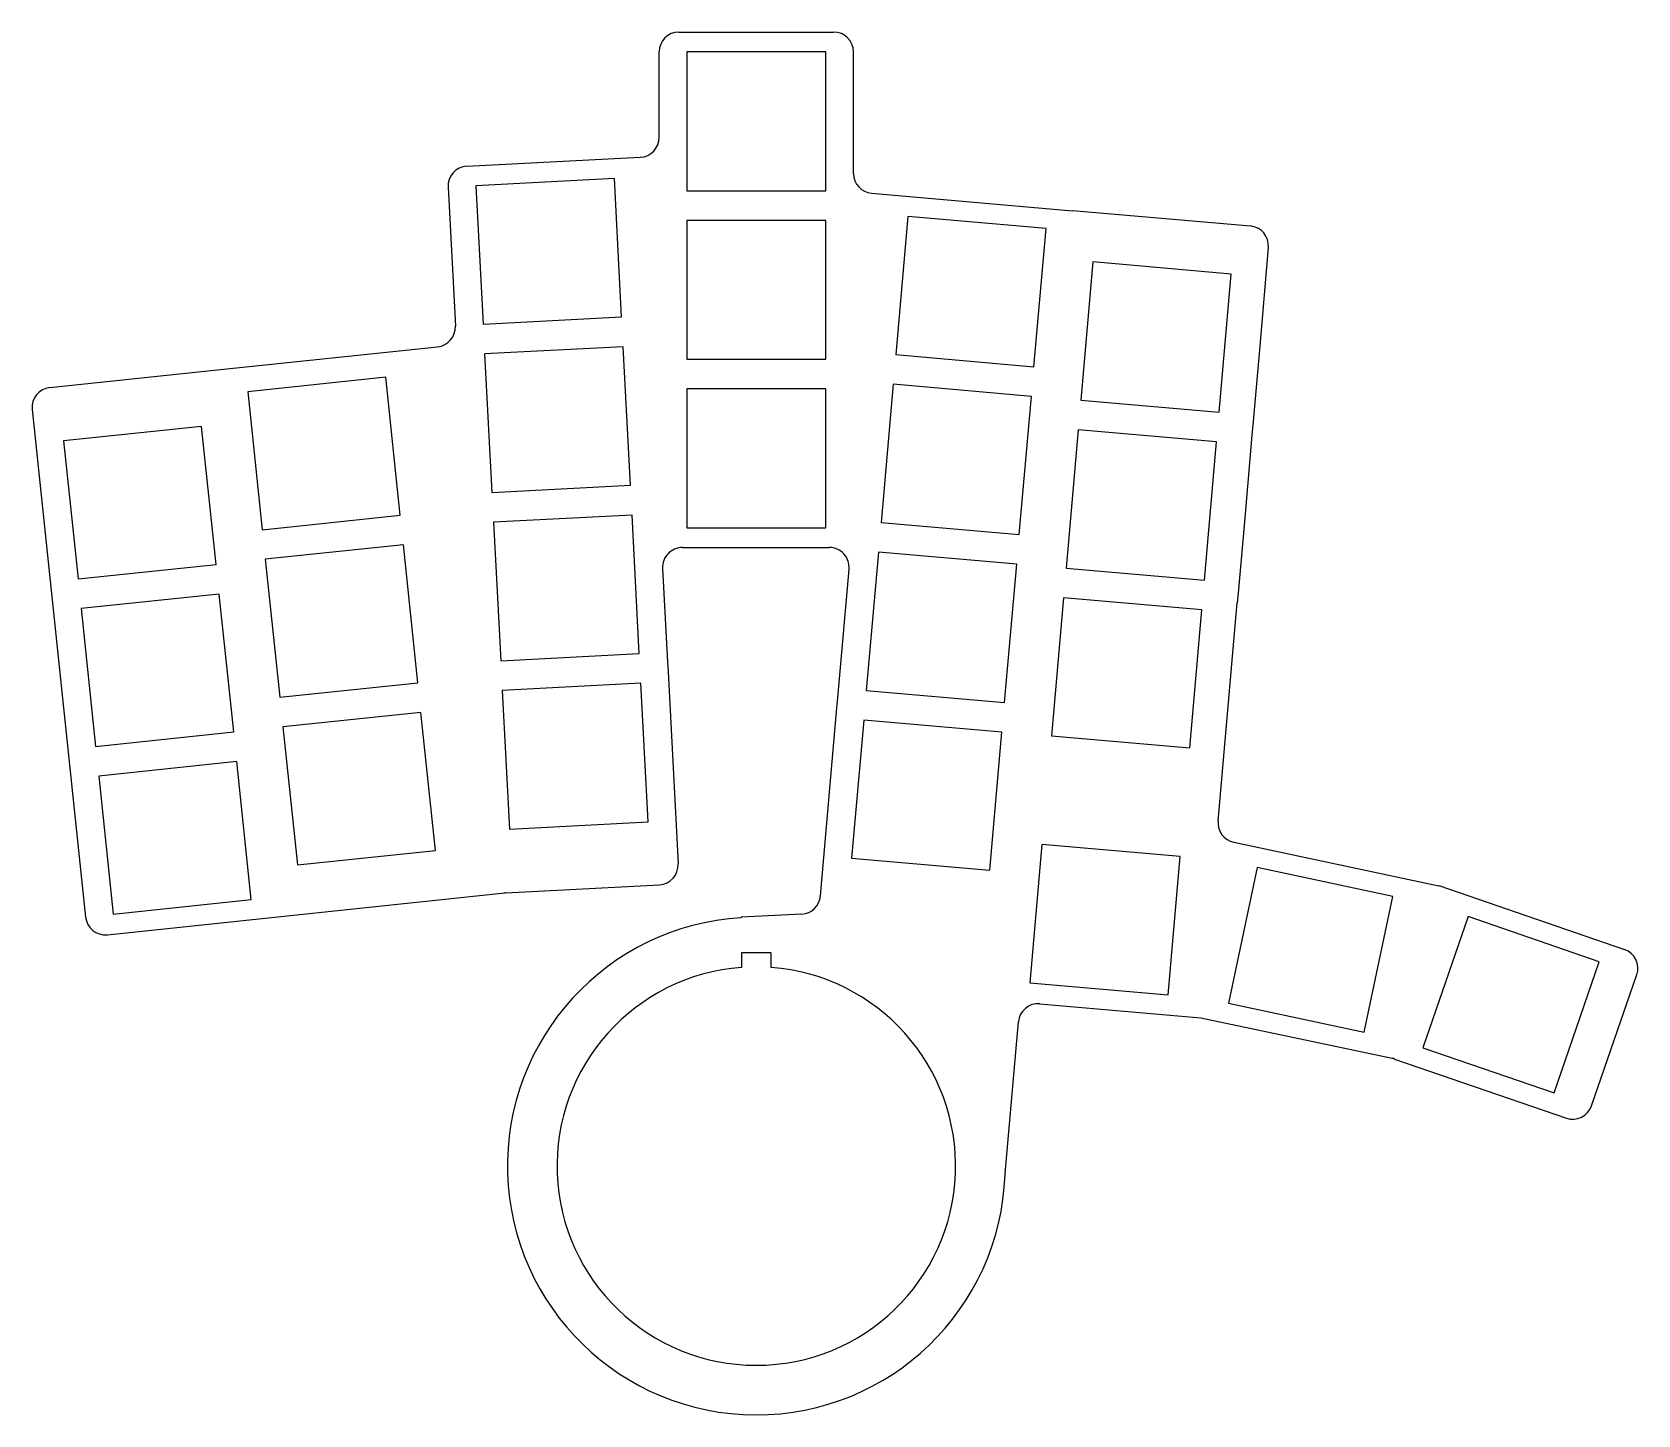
# Model space of a CAD drawing. Header units: millimetres. Extents: x -14 to 148, y -58 to 81.
import ezdxf

# ---------------------------------------------------------------- set-up
doc = ezdxf.new("R2010")
doc.units = ezdxf.units.MM

msp = doc.modelspace()

# ---------------------------------------------------------------- linework, layer by layer
for p, q in [((50.83, 81.29), (66.43, 81.29)), ((48.83, 70.66), (48.83, 79.29)), ((65.63, 79.29), (51.63, 79.29)), ((51.63, 79.29), (51.63, 65.29)), ((65.63, 65.29), (65.63, 79.29)), ((68.43, 67.02), (68.43, 79.29)), ((29.43, 67.75), (46.93, 68.67)), ((44.32, 66.53), (30.34, 65.79)), ((45.05, 52.55), (44.32, 66.53)), ((27.54, 65.65), (28.28, 51.63)), ((30.34, 65.79), (31.07, 51.81)), ((51.63, 65.29), (65.63, 65.29)), ((70.25, 65.03), (90.52, 63.25)), ((90.52, 63.3), (108.46, 61.73)), ((90.52, 63.25), (90.52, 63.3)), ((65.63, 62.29), (51.63, 62.29)), ((51.63, 62.29), (51.63, 48.29)), ((65.63, 48.29), (65.63, 62.29)), ((73.91, 62.7), (72.69, 48.75)), ((87.85, 61.48), (73.91, 62.7)), ((86.63, 47.53), (87.85, 61.48)), ((110.27, 59.57), (109.4, 49.61)), ((92.58, 58.1), (91.36, 44.16)), ((106.53, 56.88), (92.58, 58.1)), ((105.31, 42.94), (106.53, 56.88)), ((31.07, 51.81), (45.05, 52.55)), ((4.59, 47.24), (26.49, 49.54)), ((45.21, 49.55), (31.23, 48.82)), ((31.23, 48.82), (31.96, 34.84)), ((45.94, 35.57), (45.21, 49.55)), ((72.69, 48.75), (86.63, 47.53)), ((109.4, 49.61), (108.7, 41.64)), ((-12.62, 45.43), (4.59, 47.24)), ((51.63, 48.29), (65.63, 48.29)), ((21.26, 46.48), (7.34, 45.01)), ((22.72, 32.55), (21.26, 46.48)), ((72.43, 45.76), (71.21, 31.82)), ((86.37, 44.54), (72.43, 45.76)), ((7.34, 45.01), (8.8, 31.09)), ((65.63, 45.29), (51.63, 45.29)), ((51.63, 45.29), (51.63, 31.29)), ((65.63, 31.29), (65.63, 45.29)), ((85.15, 30.6), (86.37, 44.54)), ((91.36, 44.16), (105.31, 42.94)), ((-14.4, 43.23), (-9.01, -7.99)), ((2.68, 41.51), (-11.25, 40.04)), ((4.14, 27.58), (2.68, 41.51)), ((91.1, 41.17), (89.88, 27.22)), ((105.04, 39.95), (91.1, 41.17)), ((108.62, 40.64), (107.92, 32.67)), ((108.7, 41.64), (108.62, 40.64)), ((-11.25, 40.04), (-9.78, 26.12)), ((103.82, 26), (105.04, 39.95)), ((31.96, 34.84), (45.94, 35.57)), ((8.8, 31.09), (22.72, 32.55)), ((46.1, 32.57), (32.12, 31.84)), ((46.83, 18.59), (46.1, 32.57)), ((107.92, 32.67), (107.22, 24.7)), ((32.12, 31.84), (32.85, 17.86)), ((51.63, 31.29), (65.63, 31.29)), ((71.21, 31.82), (85.15, 30.6)), ((23.04, 29.57), (9.11, 28.11)), ((24.5, 15.65), (23.04, 29.57)), ((51.18, 29.29), (65.99, 29.29)), ((-9.78, 26.12), (4.14, 27.58)), ((9.11, 28.11), (10.58, 14.18)), ((70.94, 28.83), (69.72, 14.88)), ((84.89, 27.61), (70.94, 28.83)), ((83.67, 13.66), (84.89, 27.61)), ((49.18, 27.18), (49.68, 17.74)), ((66.85, 14.13), (67.98, 27.11)), ((89.88, 27.22), (103.82, 26)), ((4.45, 24.6), (-9.47, 23.14)), ((5.92, 10.68), (4.45, 24.6)), ((107.22, 24.7), (107.14, 23.7)), ((-9.47, 23.14), (-8.01, 9.21)), ((89.62, 24.23), (88.4, 10.29)), ((103.56, 23.01), (89.62, 24.23)), ((102.34, 9.07), (103.56, 23.01)), ((105.21, 1.69), (107.14, 23.7)), ((32.85, 17.86), (46.83, 18.59)), ((49.68, 17.74), (49.73, 16.74)), ((49.73, 16.74), (50.75, -2.63)), ((10.58, 14.18), (24.5, 15.65)), ((46.99, 15.6), (33.01, 14.86)), ((33.01, 14.86), (33.74, 0.88)), ((47.72, 1.62), (46.99, 15.6)), ((69.72, 14.88), (83.67, 13.66)), ((65.1, -5.86), (66.76, 13.13)), ((66.76, 13.13), (66.85, 14.13)), ((24.81, 12.66), (10.89, 11.2)), ((26.28, -1.26), (24.81, 12.66)), ((69.46, 11.89), (68.24, -2.05)), ((83.41, 10.67), (69.46, 11.89)), ((-8.01, 9.21), (5.92, 10.68)), ((10.89, 11.2), (12.35, -2.72)), ((82.19, -3.27), (83.41, 10.67)), ((88.4, 10.29), (102.34, 9.07)), ((6.23, 7.69), (-7.69, 6.23)), ((7.69, -6.23), (6.23, 7.69)), ((-7.69, 6.23), (-6.23, -7.69)), ((33.74, 0.88), (47.72, 1.62)), ((12.35, -2.72), (26.28, -1.26)), ((87.44, -0.67), (86.22, -14.62)), ((101.38, -1.89), (87.44, -0.67)), ((106.79, -0.44), (127.46, -4.84)), ((68.24, -2.05), (82.19, -3.27)), ((100.16, -15.84), (101.38, -1.89)), ((109.15, -2.99), (106.24, -16.68)), ((122.84, -5.9), (109.15, -2.99)), ((33.38, -5.54), (48.85, -4.73)), ((127.46, -4.84), (127.47, -4.81)), ((127.47, -4.81), (146.19, -11.26)), ((-6.23, -7.69), (7.69, -6.23)), ((10.39, -7.96), (33.27, -5.55)), ((119.93, -19.59), (122.84, -5.9)), ((-6.82, -9.77), (10.39, -7.96)), ((63.21, -7.69), (57.1, -8.01)), ((57.1, -8.01), (57.11, -8.06)), ((130.41, -7.94), (125.86, -21.17)), ((143.65, -12.5), (130.41, -7.94)), ((60.13, -11.61), (57.13, -11.61)), ((57.13, -11.61), (57.13, -13.07)), ((60.13, -13.07), (60.13, -11.61)), ((139.09, -25.73), (143.65, -12.5)), ((142.88, -27.03), (147.43, -13.8)), ((86.22, -14.62), (100.16, -15.84)), ((87.23, -16.73), (103.47, -18.16)), ((106.24, -16.68), (119.93, -19.59)), ((83.72, -33.86), (85.06, -18.55)), ((103.47, -18.14), (103.47, -18.16)), ((103.47, -18.14), (122.77, -22.24)), ((123.01, -22.31), (140.33, -28.27)), ((125.86, -21.17), (139.09, -25.73))]:
    msp.add_line(p, q)
for centre, radius, start, end in [((50.83, 79.29), 2, 90, 180), ((66.43, 79.29), 2, 0, 90), ((46.83, 70.66), 2, 273, 0), ((29.54, 65.75), 2, 93, 183), ((70.43, 67.02), 2, 180, 265), ((27.84, 65.66), 0.3, 182.9999992, 183.0000026), ((70.28, 65.33), 0.3, 264.9999988, 265.0000024), ((108.28, 59.74), 2, 355, 85), ((108.43, 61.44), 0.3, 84.9999988, 85.0000024), ((26.28, 51.53), 2, 276, 3), ((27.98, 51.62), 0.3, 2.9999992, 3.0000026), ((-12.41, 43.44), 2, 96, 186), ((-14.1, 43.26), 0.3, 186.0000005, 186.0000021), ((51.18, 27.29), 2, 90, 183), ((65.99, 27.29), 2, 355, 90), ((49.48, 27.2), 0.3, 182.9999992, 183.0000026), ((67.69, 27.14), 0.3, 354.9999967, 354.9999988), ((67.06, 13.11), 0.3, 175.0000024, 175.0000139), ((107.2, 1.51), 2, 175, 258), ((48.75, -2.74), 2, 273, 3), ((50.45, -2.65), 0.3, 2.9999992, 3.0000026), ((33.48, -7.54), 2, 93, 96), ((63.11, -5.69), 2, 273, 355), ((64.8, -5.84), 0.3, 354.9999988, 355.0000024), ((-7.03, -7.78), 2, 186, 276), ((58.63, -33.11), 25.1, 93.4732, 358.0518), ((-6.85, -9.47), 0.3, 276.0000005, 276.0000021), ((145.54, -13.15), 2, 341, 71), ((58.63, -33.11), 20.1, 94.2798, 445.7202), ((147.15, -13.7), 0.3, 340.999998, 340.999999), ((87.05, -18.73), 2, 85, 175), ((85.36, -18.58), 0.3, 174.9999988, 175.0000024), ((122.35, -24.2), 2, 71, 78), ((140.98, -26.38), 2, 251, 341), ((85.71, -34.03), 2, 175, 178.0518)]:
    msp.add_arc(centre, radius, start, end)

doc.saveas('drawing.dxf')
